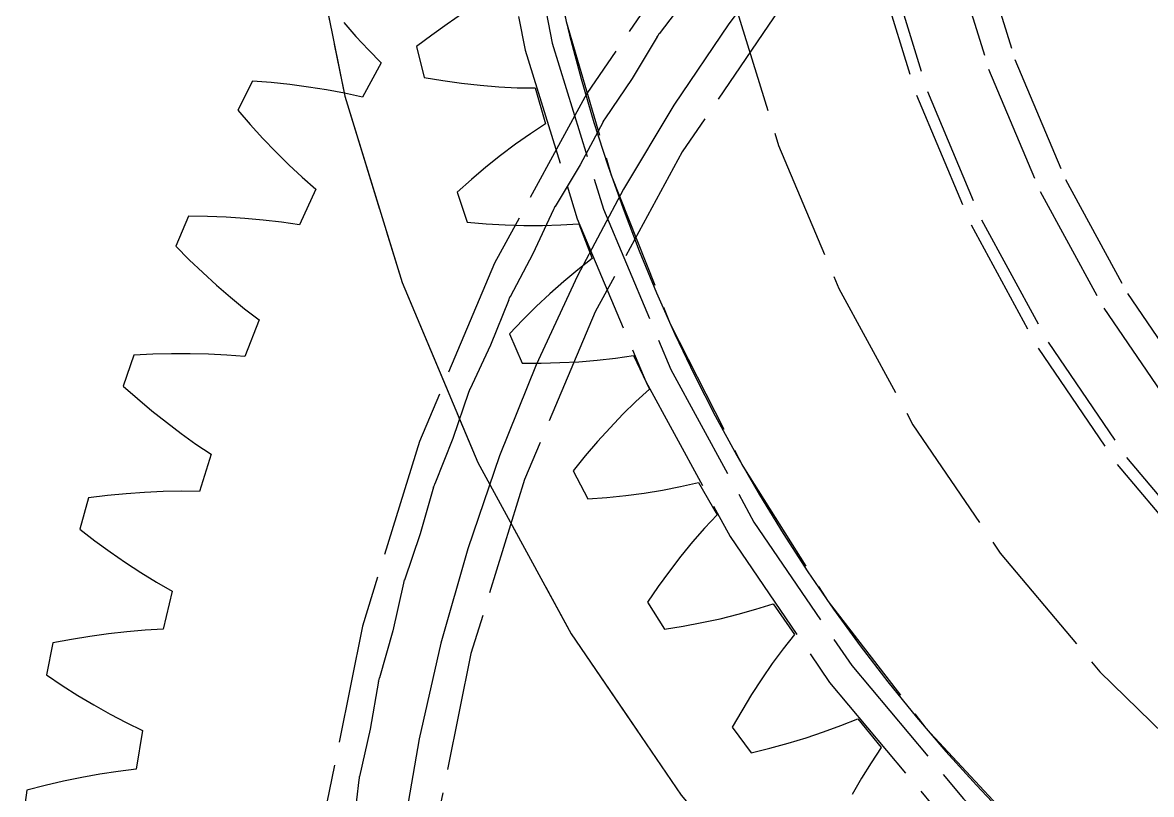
# Model space of a CAD drawing. Header units: millimetres. Extents: x -9 to 243, y -53 to 196.
# Drawn here: x 1.44 to 13.56, y 133.03 to 141.31 of the extents above; entities that cross this region are included whole.
import ezdxf

# ---------------------------------------------------------------- set-up
doc = ezdxf.new("R2010")
doc.units = ezdxf.units.MM
doc.linetypes.add('DASHED', pattern=[1.524, 1.27, -0.254])
doc.layers.add('HIDDEN', color=8, linetype='DASHED')
doc.layers.add('VISIBLE', color=7, linetype='CONTINUOUS')

msp = doc.modelspace()

# ---------------------------------------------------------------- linework, layer by layer
at = {"layer": 'HIDDEN'}
for points in [[(14.75, 163.88653), (12.99138, 162.7507), (11.3546, 161.44541), (9.85591, 159.98363), (8.51022, 158.37989), (7.33089, 156.65014), (6.32965, 154.81156), (5.51645, 152.88242), (4.89938, 150.88191), (4.48455, 148.82989), (4.2761, 146.74676), (4.2761, 144.65324), (4.48455, 142.57011), (4.89938, 140.51809), (5.51645, 138.51758), (6.32965, 136.58844), (7.33089, 134.74986), (8.51022, 133.02011), (9.85591, 131.41637), (11.3546, 129.95459), (12.99138, 128.6493), (14.75, 127.51347)], [(14.75, 163.88653), (12.99138, 162.7507), (11.3546, 161.44541), (9.85591, 159.98363), (8.51022, 158.37989), (7.33089, 156.65014), (6.32965, 154.81156), (5.51645, 152.88242), (4.89938, 150.88191), (4.48455, 148.82989), (4.2761, 146.74676), (4.2761, 144.65324), (4.48455, 142.57011), (4.89938, 140.51809), (5.51645, 138.51758), (6.32965, 136.58844), (7.33089, 134.74986), (8.51022, 133.02011), (9.85591, 131.41637), (11.3546, 129.95459), (12.99138, 128.6493), (14.75, 127.51347)], [(14.75, 163.88653), (12.99138, 162.7507), (11.3546, 161.44541), (9.85591, 159.98363), (8.51022, 158.37989), (7.33089, 156.65014), (6.32965, 154.81156), (5.51645, 152.88242), (4.89938, 150.88191), (4.48455, 148.82989), (4.2761, 146.74676), (4.2761, 144.65324), (4.48455, 142.57011), (4.89938, 140.51809), (5.51645, 138.51758), (6.32965, 136.58844), (7.33089, 134.74986), (8.51022, 133.02011), (9.85591, 131.41637), (11.3546, 129.95459), (12.99138, 128.6493), (14.75, 127.51347)], [(14.75, 163.88653), (12.99138, 162.7507), (11.3546, 161.44541), (9.85591, 159.98363), (8.51022, 158.37989), (7.33089, 156.65014), (6.32965, 154.81156), (5.51645, 152.88242), (4.89938, 150.88191), (4.48455, 148.82989), (4.2761, 146.74676), (4.2761, 144.65324), (4.48455, 142.57011), (4.89938, 140.51809), (5.51645, 138.51758), (6.32965, 136.58844), (7.33089, 134.74986), (8.51022, 133.02011), (9.85591, 131.41637), (11.3546, 129.95459), (12.99138, 128.6493), (14.75, 127.51347)], [(14.75, 163.88653), (12.99138, 162.7507), (11.3546, 161.44541), (9.85591, 159.98363), (8.51022, 158.37989), (7.33089, 156.65014), (6.32965, 154.81156), (5.51645, 152.88242), (4.89938, 150.88191), (4.48455, 148.82989), (4.2761, 146.74676), (4.2761, 144.65324), (4.48455, 142.57011), (4.89938, 140.51809), (5.51645, 138.51758), (6.32965, 136.58844), (7.33089, 134.74986), (8.51022, 133.02011), (9.85591, 131.41637), (11.3546, 129.95459), (12.99138, 128.6493), (14.75, 127.51347)], [(14.15887, 161.12682), (12.67797, 159.94584), (11.32201, 158.62328), (10.10448, 157.17228), (9.03747, 155.60727), (8.13159, 153.94379), (7.39584, 152.19838), (6.83753, 150.38839), (6.46221, 148.5318), (6.27362, 146.64707), (6.27362, 144.75293), (6.46221, 142.8682), (6.83753, 141.01161), (7.39584, 139.20162), (8.13159, 137.45621), (9.03747, 135.79273), (10.10448, 134.22772), (11.32201, 132.77672), (12.67797, 131.45416), (14.15887, 130.27318)], [(14.15887, 161.12682), (12.67797, 159.94584), (11.32201, 158.62328), (10.10448, 157.17228), (9.03747, 155.60727), (8.13159, 153.94379), (7.39584, 152.19838), (6.83753, 150.38839), (6.46221, 148.5318), (6.27362, 146.64707), (6.27362, 144.75293), (6.46221, 142.8682), (6.83753, 141.01161), (7.39584, 139.20162), (8.13159, 137.45621), (9.03747, 135.79273), (10.10448, 134.22772), (11.32201, 132.77672), (12.67797, 131.45416), (14.15887, 130.27318)], [(14.33399, 160.88324), (12.87647, 159.72091), (11.54193, 158.41923), (10.34362, 156.99114), (9.29346, 155.45084), (8.40188, 153.81363), (7.67775, 152.09578), (7.12825, 150.31436), (6.75886, 148.48709), (6.57325, 146.63212), (6.57325, 144.76788), (6.75886, 142.91291), (7.12825, 141.08564), (7.67775, 139.30422), (8.40188, 137.58637), (9.29346, 135.94916), (10.34362, 134.40886), (11.54193, 132.98077), (12.87647, 131.67909), (14.33399, 130.51676)], [(14.33399, 160.88324), (12.87647, 159.72091), (11.54193, 158.41923), (10.34362, 156.99114), (9.29346, 155.45084), (8.40188, 153.81363), (7.67775, 152.09578), (7.12825, 150.31436), (6.75886, 148.48709), (6.57325, 146.63212), (6.57325, 144.76788), (6.75886, 142.91291), (7.12825, 141.08564), (7.67775, 139.30422), (8.40188, 137.58637), (9.29346, 135.94916), (10.34362, 134.40886), (11.54193, 132.98077), (12.87647, 131.67909), (14.33399, 130.51676)], [(14.33399, 160.88324), (12.87647, 159.72091), (11.54193, 158.41923), (10.34362, 156.99114), (9.29346, 155.45084), (8.40188, 153.81363), (7.67775, 152.09578), (7.12825, 150.31436), (6.75886, 148.48709), (6.57325, 146.63212), (6.57325, 144.76788), (6.75886, 142.91291), (7.12825, 141.08564), (7.67775, 139.30422), (8.40188, 137.58637), (9.29346, 135.94916), (10.34362, 134.40886), (11.54193, 132.98077), (12.87647, 131.67909), (14.33399, 130.51676)], [(14.33399, 160.88324), (12.87647, 159.72091), (11.54193, 158.41923), (10.34362, 156.99114), (9.29346, 155.45084), (8.40188, 153.81363), (7.67775, 152.09578), (7.12825, 150.31436), (6.75886, 148.48709), (6.57325, 146.63212), (6.57325, 144.76788), (6.75886, 142.91291), (7.12825, 141.08564), (7.67775, 139.30422), (8.40188, 137.58637), (9.29346, 135.94916), (10.34362, 134.40886), (11.54193, 132.98077), (12.87647, 131.67909), (14.33399, 130.51676)], [(14.75379, 160.93416), (13.38704, 159.89578), (12.1224, 158.73519), (10.97078, 157.46239), (9.94208, 156.08833), (9.04515, 154.62485), (8.28773, 153.08453), (7.67632, 151.48065), (7.2162, 149.827), (6.91133, 148.13783), (6.76432, 146.42767), (6.77644, 144.71125), (6.9476, 143.00333), (7.27631, 141.31864), (7.75974, 139.67165), (8.39375, 138.07657), (9.17286, 136.54711), (10.09037, 135.09644), (11.13838, 133.73705), (12.30787, 132.48065), (13.58877, 131.33805)], [(14.19985, 158.22135), (13.00803, 157.05888), (11.93789, 155.78353), (11.00004, 154.40797), (10.20382, 152.94586), (9.55713, 151.41174), (9.06641, 149.82085), (8.73653, 148.18901), (8.57076, 146.53243), (8.57076, 144.86757), (8.73653, 143.21099), (9.06641, 141.57915), (9.55713, 139.98826), (10.20382, 138.45414), (11.00004, 136.99203), (11.93789, 135.61647), (13.00803, 134.34112), (14.19985, 133.17865)], [(14.19985, 158.22135), (13.00803, 157.05888), (11.93789, 155.78353), (11.00004, 154.40797), (10.20382, 152.94586), (9.55713, 151.41174), (9.06641, 149.82085), (8.73653, 148.18901), (8.57076, 146.53243), (8.57076, 144.86757), (8.73653, 143.21099), (9.06641, 141.57915), (9.55713, 139.98826), (10.20382, 138.45414), (11.00004, 136.99203), (11.93789, 135.61647), (13.00803, 134.34112), (14.19985, 133.17865)], [(14.19985, 158.22135), (13.00803, 157.05888), (11.93789, 155.78353), (11.00004, 154.40797), (10.20382, 152.94586), (9.55713, 151.41174), (9.06641, 149.82085), (8.73653, 148.18901), (8.57076, 146.53243), (8.57076, 144.86757), (8.73653, 143.21099), (9.06641, 141.57915), (9.55713, 139.98826), (10.20382, 138.45414), (11.00004, 136.99203), (11.93789, 135.61647), (13.00803, 134.34112), (14.19985, 133.17865)], [(14.19985, 158.22135), (13.00803, 157.05888), (11.93789, 155.78353), (11.00004, 154.40797), (10.20382, 152.94586), (9.55713, 151.41174), (9.06641, 149.82085), (8.73653, 148.18901), (8.57076, 146.53243), (8.57076, 144.86757), (8.73653, 143.21099), (9.06641, 141.57915), (9.55713, 139.98826), (10.20382, 138.45414), (11.00004, 136.99203), (11.93789, 135.61647), (13.00803, 134.34112), (14.19985, 133.17865)], [(14.16313, 155.98711), (13.19396, 154.8321), (12.3446, 153.58632), (11.62351, 152.26217), (11.03784, 150.8728), (10.59342, 149.43202), (10.29466, 147.95415), (10.14454, 146.45388), (10.14454, 144.94612), (10.29466, 143.44585), (10.59342, 141.96798), (11.03784, 140.5272), (11.62351, 139.13783), (12.3446, 137.81368), (13.19396, 136.5679), (14.16313, 135.41289)], [(14.25422, 155.90259), (13.29301, 154.75707), (12.45064, 153.52153), (11.73547, 152.20826), (11.15461, 150.8303), (10.71384, 149.40136), (10.41754, 147.93563), (10.26865, 146.44769), (10.26865, 144.95231), (10.41754, 143.46437), (10.71384, 141.99864), (11.15461, 140.5697), (11.73547, 139.19174), (12.45064, 137.87847), (13.29301, 136.64293), (14.25422, 135.49741)], [(13.85101, 154.3344), (13.04794, 153.15652), (12.36615, 151.90454), (11.8124, 150.59089), (11.39219, 149.22863), (11.10972, 147.8313), (10.96778, 146.4128), (10.96778, 144.9872), (11.10972, 143.5687), (11.39219, 142.17137), (11.8124, 140.80911), (12.36615, 139.49546), (13.04794, 138.24348), (13.85101, 137.0656)], [(13.85101, 154.3344), (13.04794, 153.15652), (12.36615, 151.90454), (11.8124, 150.59089), (11.39219, 149.22863), (11.10972, 147.8313), (10.96778, 146.4128), (10.96778, 144.9872), (11.10972, 143.5687), (11.39219, 142.17137), (11.8124, 140.80911), (12.36615, 139.49546), (13.04794, 138.24348), (13.85101, 137.0656)], [(14.09014, 154.15326), (13.30393, 153.00009), (12.63644, 151.77437), (12.0943, 150.48828), (11.68292, 149.1546), (11.40637, 147.78659), (11.2674, 146.39784), (11.2674, 145.00216), (11.40637, 143.61341), (11.68292, 142.2454), (12.0943, 140.91172), (12.63644, 139.62563), (13.30393, 138.39991), (14.09014, 137.24674)], [(14.09014, 154.15326), (13.30393, 153.00009), (12.63644, 151.77437), (12.0943, 150.48828), (11.68292, 149.1546), (11.40637, 147.78659), (11.2674, 146.39784), (11.2674, 145.00216), (11.40637, 143.61341), (11.68292, 142.2454), (12.0943, 140.91172), (12.63644, 139.62563), (13.30393, 138.39991), (14.09014, 137.24674)], [(14.84897, 147.71512), (13.10693, 146.58999), (11.48557, 145.297), (10.00101, 143.849), (8.668, 142.26038), (7.49979, 140.54693), (6.50799, 138.72568), (5.70245, 136.81473), (5.09119, 134.83306), (4.68027, 132.80039), (4.47379, 130.7369), (4.47379, 128.6631), (4.68027, 126.59961), (5.09119, 124.56694)], [(14.84897, 147.71512), (13.10693, 146.58999), (11.48557, 145.297), (10.00101, 143.849), (8.668, 142.26038), (7.49979, 140.54693), (6.50799, 138.72568), (5.70245, 136.81473), (5.09119, 134.83306), (4.68027, 132.80039), (4.47379, 130.7369), (4.47379, 128.6631), (4.68027, 126.59961), (5.09119, 124.56694)], [(13.80742, 145.61566), (12.27959, 144.39726), (10.88067, 143.03279), (9.62456, 141.53581), (8.52373, 139.92121), (7.58915, 138.20502), (6.83008, 136.4043), (6.25408, 134.53696), (5.86687, 132.62154), (5.6723, 130.67708), (5.6723, 128.72292), (5.86687, 126.77846), (6.25408, 124.86304), (6.83008, 122.9957)], [(13.80742, 145.61566), (12.27959, 144.39726), (10.88067, 143.03279), (9.62456, 141.53581), (8.52373, 139.92121), (7.58915, 138.20502), (6.83008, 136.4043), (6.25408, 134.53696), (5.86687, 132.62154), (5.6723, 130.67708), (5.6723, 128.72292), (5.86687, 126.77846), (6.25408, 124.86304), (6.83008, 122.9957)], [(9.65844, 142.13385), (9.02397, 141.29367)], [(9.65844, 142.13385), (9.02397, 141.29367)], [(7.19931, 141.64753), (7.31224, 141.17378), (7.4376, 140.70316), (7.57531, 140.23601), (7.72526, 139.77264), (7.88736, 139.31338), (8.0615, 138.85855), (8.24755, 138.40846), (8.44538, 137.96342), (8.65486, 137.52374), (8.87583, 137.08973), (9.10816, 136.66169), (9.35167, 136.23991), (9.60621, 135.82469), (9.87158, 135.41631), (10.14761, 135.01506), (10.43411, 134.62122), (10.73088, 134.23505), (11.03771, 133.85683), (11.35439, 133.48681), (11.6807, 133.12526), (12.01641, 132.77243)], [(8.58987, 141.60384), (8.27476, 141.18655)], [(8.58987, 141.60384), (8.27476, 141.18655)], [(4.8888, 141.30766), (5.02007, 141.15917)], [(4.8888, 141.30766), (5.02007, 141.15917)], [(6.16509, 141.40376), (5.99836, 141.29128)], [(6.16509, 141.40376), (5.99836, 141.29128)], [(5.99836, 141.29128), (5.83322, 141.17315)], [(5.99836, 141.29128), (5.83322, 141.17315)], [(8.2731, 141.18755), (8.2637, 141.17191)], [(8.2731, 141.18755), (8.2637, 141.17191)], [(8.27476, 141.18655), (8.2731, 141.18755)], [(8.27476, 141.18655), (8.2731, 141.18755)], [(9.02397, 141.29367), (8.43472, 140.42118)], [(9.02397, 141.29367), (8.43472, 140.42118)], [(5.02007, 141.15917), (5.15425, 141.01546)], [(5.02007, 141.15917), (5.15425, 141.01546)], [(5.83322, 141.17315), (5.66967, 141.04961)], [(5.83322, 141.17315), (5.66967, 141.04961)], [(8.25424, 141.15618), (7.98486, 140.70801)], [(8.25424, 141.15618), (7.98486, 140.70801)], [(8.2637, 141.17191), (8.2527, 141.15735)], [(8.2637, 141.17191), (8.2527, 141.15735)], [(8.25424, 141.15618), (8.2527, 141.15735)], [(8.25424, 141.15618), (8.2527, 141.15735)], [(5.15425, 141.01546), (5.29148, 140.87691)], [(5.15425, 141.01546), (5.29148, 140.87691)], [(5.66967, 141.04961), (5.75133, 140.71828)], [(5.66967, 141.04961), (5.75133, 140.71828)], [(5.29148, 140.87691), (5.08975, 140.50878)], [(5.29148, 140.87691), (5.08975, 140.50878)], [(5.75133, 140.71828), (5.95356, 140.6849)], [(5.75133, 140.71828), (5.95356, 140.6849)], [(7.98486, 140.70801), (7.6922, 140.27467)], [(7.98486, 140.70801), (7.6922, 140.27467)], [(3.90938, 140.6808), (3.75086, 140.36711)], [(3.90938, 140.6808), (3.75086, 140.36711)], [(4.11165, 140.66381), (3.90938, 140.6808)], [(4.11165, 140.66381), (3.90938, 140.6808)], [(4.31189, 140.64241), (4.11165, 140.66381)], [(4.31189, 140.64241), (4.11165, 140.66381)], [(4.50999, 140.61643), (4.31189, 140.64241)], [(4.50999, 140.61643), (4.31189, 140.64241)], [(4.70579, 140.58568), (4.50999, 140.61643)], [(4.70579, 140.58568), (4.50999, 140.61643)], [(4.89912, 140.54991), (4.70579, 140.58568)], [(4.89912, 140.54991), (4.70579, 140.58568)], [(5.95356, 140.6849), (6.15468, 140.65704)], [(5.95356, 140.6849), (6.15468, 140.65704)], [(6.15468, 140.65704), (6.35459, 140.63493)], [(6.15468, 140.65704), (6.35459, 140.63493)], [(6.35459, 140.63493), (6.55314, 140.61884)], [(6.35459, 140.63493), (6.55314, 140.61884)], [(6.55314, 140.61884), (6.75019, 140.60911)], [(6.55314, 140.61884), (6.75019, 140.60911)], [(6.75019, 140.60911), (6.94553, 140.60622)], [(6.75019, 140.60911), (6.94553, 140.60622)], [(6.94553, 140.60622), (7.0568, 140.2221)], [(6.94553, 140.60622), (7.0568, 140.2221)], [(5.08975, 140.50878), (4.89912, 140.54991)], [(5.08975, 140.50878), (4.89912, 140.54991)], [(3.75086, 140.36711), (3.88452, 140.21434)], [(3.75086, 140.36711), (3.88452, 140.21434)], [(8.43472, 140.42118), (7.89234, 139.51881)], [(8.43472, 140.42118), (7.89234, 139.51881)], [(7.0568, 140.2221), (6.89324, 140.11526)], [(7.0568, 140.2221), (6.89324, 140.11526)], [(7.67332, 140.24326), (7.42797, 139.78149)], [(7.67332, 140.24326), (7.42797, 139.78149)], [(7.68193, 140.25947), (7.67172, 140.24434)], [(7.68193, 140.25947), (7.67172, 140.24434)], [(7.67332, 140.24326), (7.67172, 140.24434)], [(7.67332, 140.24326), (7.67172, 140.24434)], [(7.6905, 140.27558), (7.68193, 140.25947)], [(7.6905, 140.27558), (7.68193, 140.25947)], [(7.6922, 140.27467), (7.6905, 140.27558)], [(7.6922, 140.27467), (7.6905, 140.27558)], [(3.88452, 140.21434), (4.02053, 140.06583)], [(3.88452, 140.21434), (4.02053, 140.06583)], [(6.89324, 140.11526), (6.73189, 140.00172)], [(6.89324, 140.11526), (6.73189, 140.00172)], [(4.02053, 140.06583), (4.15896, 139.92176)], [(4.02053, 140.06583), (4.15896, 139.92176)], [(6.73189, 140.00172), (6.57268, 139.88199)], [(6.73189, 140.00172), (6.57268, 139.88199)], [(4.15896, 139.92176), (4.29986, 139.78237)], [(4.15896, 139.92176), (4.29986, 139.78237)], [(6.57268, 139.88199), (6.41554, 139.75646)], [(6.57268, 139.88199), (6.41554, 139.75646)], [(4.29986, 139.78237), (4.44333, 139.64794)], [(4.29986, 139.78237), (4.44333, 139.64794)], [(6.41554, 139.75646), (6.26044, 139.62543)], [(6.41554, 139.75646), (6.26044, 139.62543)], [(7.42797, 139.78149), (7.15859, 139.33332)], [(7.42797, 139.78149), (7.15859, 139.33332)], [(4.44333, 139.64794), (4.58952, 139.51886)], [(4.44333, 139.64794), (4.58952, 139.51886)], [(6.26044, 139.62543), (6.10736, 139.48913)], [(6.26044, 139.62543), (6.10736, 139.48913)], [(4.58952, 139.51886), (4.41282, 139.13809)], [(4.58952, 139.51886), (4.41282, 139.13809)], [(6.10736, 139.48913), (6.21542, 139.16544)], [(6.10736, 139.48913), (6.21542, 139.16544)], [(7.89234, 139.51881), (7.39834, 138.58907)], [(7.89234, 139.51881), (7.39834, 138.58907)], [(7.14139, 139.30095), (6.92075, 138.82688)], [(7.14139, 139.30095), (6.92075, 138.82688)], [(7.14914, 139.31759), (7.13974, 139.30195)], [(7.14914, 139.31759), (7.13974, 139.30195)], [(7.14139, 139.30095), (7.13974, 139.30195)], [(7.14139, 139.30095), (7.13974, 139.30195)], [(7.15684, 139.33413), (7.14914, 139.31759)], [(7.15684, 139.33413), (7.14914, 139.31759)], [(7.15859, 139.33332), (7.15684, 139.33413)], [(7.15859, 139.33332), (7.15684, 139.33413)], [(3.2236, 139.23088), (3.08639, 138.9073)], [(3.2236, 139.23088), (3.08639, 138.9073)], [(3.42655, 139.22744), (3.2236, 139.23088)], [(3.42655, 139.22744), (3.2236, 139.23088)], [(3.62778, 139.21946), (3.42655, 139.22744)], [(3.62778, 139.21946), (3.42655, 139.22744)], [(3.82717, 139.20677), (3.62778, 139.21946)], [(3.82717, 139.20677), (3.62778, 139.21946)], [(4.02458, 139.18917), (3.82717, 139.20677)], [(4.02458, 139.18917), (3.82717, 139.20677)], [(4.21987, 139.16639), (4.02458, 139.18917)], [(4.21987, 139.16639), (4.02458, 139.18917)], [(4.41282, 139.13809), (4.21987, 139.16639)], [(4.41282, 139.13809), (4.21987, 139.16639)], [(6.21542, 139.16544), (6.41968, 139.14844)], [(6.21542, 139.16544), (6.41968, 139.14844)], [(6.41968, 139.14844), (6.62239, 139.13686)], [(6.41968, 139.14844), (6.62239, 139.13686)], [(6.62239, 139.13686), (6.82343, 139.13091)], [(6.62239, 139.13686), (6.82343, 139.13091)], [(6.82343, 139.13091), (7.02264, 139.13084)], [(6.82343, 139.13091), (7.02264, 139.13084)], [(7.02264, 139.13084), (7.21983, 139.137)], [(7.02264, 139.13084), (7.21983, 139.137)], [(7.21983, 139.137), (7.41477, 139.14984)], [(7.21983, 139.137), (7.41477, 139.14984)], [(7.41477, 139.14984), (7.55658, 138.77592)], [(7.41477, 139.14984), (7.55658, 138.77592)], [(3.08639, 138.9073), (3.22995, 138.76381)], [(3.08639, 138.9073), (3.22995, 138.76381)], [(3.22995, 138.76381), (3.37558, 138.62471)], [(3.22995, 138.76381), (3.37558, 138.62471)], [(6.92075, 138.82688), (6.6754, 138.36511)], [(6.92075, 138.82688), (6.6754, 138.36511)], [(7.55658, 138.77592), (7.40215, 138.65626)], [(7.55658, 138.77592), (7.40215, 138.65626)], [(7.40215, 138.65626), (7.25046, 138.53011)], [(7.40215, 138.65626), (7.25046, 138.53011)], [(3.37558, 138.62471), (3.52332, 138.49021)], [(3.37558, 138.62471), (3.52332, 138.49021)], [(7.39834, 138.58907), (6.95409, 137.63455)], [(7.39834, 138.58907), (6.95409, 137.63455)], [(7.25046, 138.53011), (7.1014, 138.39796)], [(7.25046, 138.53011), (7.1014, 138.39796)], [(3.52332, 138.49021), (3.67322, 138.36054)], [(3.52332, 138.49021), (3.67322, 138.36054)], [(7.1014, 138.39796), (6.95487, 138.26019)], [(7.1014, 138.39796), (6.95487, 138.26019)], [(3.67322, 138.36054), (3.82535, 138.23599)], [(3.67322, 138.36054), (3.82535, 138.23599)], [(6.65994, 138.33189), (6.46462, 137.84683)], [(6.65994, 138.33189), (6.46462, 137.84683)], [(6.66679, 138.34891), (6.65823, 138.33279)], [(6.66679, 138.34891), (6.65823, 138.33279)], [(6.65994, 138.33189), (6.65823, 138.33279)], [(6.65994, 138.33189), (6.65823, 138.33279)], [(6.67361, 138.36583), (6.66679, 138.34891)], [(6.67361, 138.36583), (6.66679, 138.34891)], [(6.6754, 138.36511), (6.67361, 138.36583)], [(6.6754, 138.36511), (6.67361, 138.36583)], [(3.82535, 138.23599), (3.97983, 138.11697)], [(3.82535, 138.23599), (3.97983, 138.11697)], [(6.95487, 138.26019), (6.81082, 138.1171)], [(6.95487, 138.26019), (6.81082, 138.1171)], [(3.97983, 138.11697), (3.82896, 137.72524)], [(3.97983, 138.11697), (3.82896, 137.72524)], [(6.81082, 138.1171), (6.6692, 137.96893)], [(6.81082, 138.1171), (6.6692, 137.96893)], [(6.6692, 137.96893), (6.80296, 137.65498)], [(6.6692, 137.96893), (6.80296, 137.65498)], [(6.46462, 137.84683), (6.24398, 137.37276)], [(6.46462, 137.84683), (6.24398, 137.37276)], [(2.63619, 137.7384), (2.5209, 137.40637)], [(2.63619, 137.7384), (2.5209, 137.40637)], [(2.83892, 137.74852), (2.63619, 137.7384)], [(2.83892, 137.74852), (2.63619, 137.7384)], [(3.04023, 137.754), (2.83892, 137.74852)], [(3.04023, 137.754), (2.83892, 137.74852)], [(3.24002, 137.75465), (3.04023, 137.754)], [(3.24002, 137.75465), (3.04023, 137.754)], [(3.43818, 137.75027), (3.24002, 137.75465)], [(3.43818, 137.75027), (3.24002, 137.75465)], [(3.63455, 137.74059), (3.43818, 137.75027)], [(3.63455, 137.74059), (3.43818, 137.75027)], [(3.82896, 137.72524), (3.63455, 137.74059)], [(3.82896, 137.72524), (3.63455, 137.74059)], [(7.41177, 137.66949), (7.61034, 137.68545)], [(7.41177, 137.66949), (7.61034, 137.68545)], [(7.61034, 137.68545), (7.8064, 137.70745)], [(7.61034, 137.68545), (7.8064, 137.70745)], [(7.8064, 137.70745), (7.99967, 137.73594)], [(7.8064, 137.70745), (7.99967, 137.73594)], [(7.99967, 137.73594), (8.17111, 137.37464)], [(7.99967, 137.73594), (8.17111, 137.37464)], [(6.95409, 137.63455), (6.56084, 136.65792)], [(6.95409, 137.63455), (6.56084, 136.65792)], [(6.80296, 137.65498), (7.00792, 137.65448)], [(6.80296, 137.65498), (7.00792, 137.65448)], [(7.00792, 137.65448), (7.21091, 137.65925)], [(7.00792, 137.65448), (7.21091, 137.65925)], [(7.21091, 137.65925), (7.41177, 137.66949)], [(7.21091, 137.65925), (7.41177, 137.66949)], [(2.5209, 137.40637), (2.67373, 137.27279)], [(2.5209, 137.40637), (2.67373, 137.27279)], [(6.23029, 137.33876), (6.06085, 136.84407)], [(6.23029, 137.33876), (6.06085, 136.84407)], [(6.23624, 137.35612), (6.22854, 137.33958)], [(6.23624, 137.35612), (6.22854, 137.33958)], [(6.23029, 137.33876), (6.22854, 137.33958)], [(6.23029, 137.33876), (6.22854, 137.33958)], [(6.24215, 137.37338), (6.23624, 137.35612)], [(6.24215, 137.37338), (6.23624, 137.35612)], [(6.24398, 137.37276), (6.24215, 137.37338)], [(6.24398, 137.37276), (6.24215, 137.37338)], [(8.17111, 137.37464), (8.02681, 137.24295)], [(8.17111, 137.37464), (8.02681, 137.24295)], [(2.67373, 137.27279), (2.82833, 137.14373)], [(2.67373, 137.27279), (2.82833, 137.14373)], [(8.02681, 137.24295), (7.88577, 137.105)], [(8.02681, 137.24295), (7.88577, 137.105)], [(2.82833, 137.14373), (2.98472, 137.01939)], [(2.82833, 137.14373), (2.98472, 137.01939)], [(7.88577, 137.105), (7.74782, 136.96128)], [(7.88577, 137.105), (7.74782, 136.96128)], [(2.98472, 137.01939), (3.14294, 136.90002)], [(2.98472, 137.01939), (3.14294, 136.90002)], [(7.74782, 136.96128), (7.61285, 136.81217)], [(7.74782, 136.96128), (7.61285, 136.81217)], [(3.14294, 136.90002), (3.30305, 136.78592)], [(3.14294, 136.90002), (3.30305, 136.78592)], [(6.06085, 136.84407), (5.86554, 136.35901)], [(6.06085, 136.84407), (5.86554, 136.35901)], [(3.30305, 136.78592), (3.46513, 136.67748)], [(3.30305, 136.78592), (3.46513, 136.67748)], [(7.61285, 136.81217), (7.48078, 136.65795)], [(7.61285, 136.81217), (7.48078, 136.65795)], [(3.46513, 136.67748), (3.34077, 136.27656)], [(3.46513, 136.67748), (3.34077, 136.27656)], [(6.56084, 136.65792), (6.21968, 135.6619)], [(6.56084, 136.65792), (6.21968, 135.6619)], [(7.48078, 136.65795), (7.35154, 136.49886)], [(7.48078, 136.65795), (7.35154, 136.49886)], [(7.35154, 136.49886), (7.51013, 136.1967)], [(7.35154, 136.49886), (7.51013, 136.1967)], [(5.85868, 136.34199), (5.85187, 136.32506)], [(5.85868, 136.34199), (5.85187, 136.32506)], [(5.86368, 136.35954), (5.85868, 136.34199)], [(5.86368, 136.35954), (5.85868, 136.34199)], [(5.86554, 136.35901), (5.86368, 136.35954)], [(5.86554, 136.35901), (5.86368, 136.35954)], [(8.50609, 136.32974), (8.69645, 136.37369)], [(8.50609, 136.32974), (8.69645, 136.37369)], [(8.69645, 136.37369), (8.89641, 136.02736)], [(8.69645, 136.37369), (8.89641, 136.02736)], [(2.35139, 136.23365), (2.14979, 136.21001)], [(2.35139, 136.23365), (2.14979, 136.21001)], [(2.55188, 136.25256), (2.35139, 136.23365)], [(2.55188, 136.25256), (2.35139, 136.23365)], [(2.75118, 136.26656), (2.55188, 136.25256)], [(2.75118, 136.26656), (2.55188, 136.25256)], [(2.94919, 136.27543), (2.75118, 136.26656)], [(2.94919, 136.27543), (2.75118, 136.26656)], [(3.14576, 136.27888), (2.94919, 136.27543)], [(3.14576, 136.27888), (2.94919, 136.27543)], [(3.34077, 136.27656), (3.14576, 136.27888)], [(3.34077, 136.27656), (3.14576, 136.27888)], [(5.85366, 136.32434), (5.71056, 135.8214)], [(5.85366, 136.32434), (5.71056, 135.8214)], [(5.85366, 136.32434), (5.85187, 136.32506)], [(5.85366, 136.32434), (5.85187, 136.32506)], [(7.71447, 136.21269), (7.91642, 136.23378)], [(7.71447, 136.21269), (7.91642, 136.23378)], [(7.91642, 136.23378), (8.11581, 136.26015)], [(7.91642, 136.23378), (8.11581, 136.26015)], [(8.11581, 136.26015), (8.31244, 136.29204)], [(8.11581, 136.26015), (8.31244, 136.29204)], [(8.31244, 136.29204), (8.50609, 136.32974)], [(8.31244, 136.29204), (8.50609, 136.32974)], [(2.14979, 136.21001), (2.05693, 135.87103)], [(2.14979, 136.21001), (2.05693, 135.87103)], [(7.51013, 136.1967), (7.71447, 136.21269)], [(7.51013, 136.1967), (7.71447, 136.21269)], [(8.89641, 136.02736), (8.76317, 135.88448)], [(8.89641, 136.02736), (8.76317, 135.88448)], [(2.05693, 135.87103), (2.21834, 135.74795)], [(2.05693, 135.87103), (2.21834, 135.74795)], [(8.76317, 135.88448), (8.63369, 135.73563)], [(8.76317, 135.88448), (8.63369, 135.73563)], [(2.21834, 135.74795), (2.38121, 135.6295)], [(2.21834, 135.74795), (2.38121, 135.6295)], [(5.71056, 135.8214), (5.54112, 135.32671)], [(5.71056, 135.8214), (5.54112, 135.32671)], [(8.63369, 135.73563), (8.50775, 135.58128)], [(8.63369, 135.73563), (8.50775, 135.58128)], [(2.38121, 135.6295), (2.54556, 135.51589)], [(2.38121, 135.6295), (2.54556, 135.51589)], [(6.21968, 135.6619), (5.93156, 134.64926)], [(6.21968, 135.6619), (5.93156, 134.64926)], [(2.54556, 135.51589), (2.7114, 135.40736)], [(2.54556, 135.51589), (2.7114, 135.40736)], [(8.50775, 135.58128), (8.38522, 135.42179)], [(8.50775, 135.58128), (8.38522, 135.42179)], [(2.7114, 135.40736), (2.87877, 135.30421)], [(2.7114, 135.40736), (2.87877, 135.30421)], [(8.38522, 135.42179), (8.26598, 135.25744)], [(8.38522, 135.42179), (8.26598, 135.25744)], [(2.87877, 135.30421), (3.04774, 135.20683)], [(2.87877, 135.30421), (3.04774, 135.20683)], [(5.53109, 135.29146), (5.41473, 134.78167)], [(5.53109, 135.29146), (5.41473, 134.78167)], [(5.53517, 135.30935), (5.52926, 135.29209)], [(5.53517, 135.30935), (5.52926, 135.29209)], [(5.53109, 135.29146), (5.52926, 135.29209)], [(5.53109, 135.29146), (5.52926, 135.29209)], [(5.53923, 135.32714), (5.53517, 135.30935)], [(5.53923, 135.32714), (5.53517, 135.30935)], [(5.54112, 135.32671), (5.53923, 135.32714)], [(5.54112, 135.32671), (5.53923, 135.32714)], [(8.26598, 135.25744), (8.14997, 135.08847)], [(8.26598, 135.25744), (8.14997, 135.08847)], [(3.04774, 135.20683), (2.95043, 134.79849)], [(3.04774, 135.20683), (2.95043, 134.79849)], [(8.14997, 135.08847), (8.33235, 134.80005)], [(8.14997, 135.08847), (8.33235, 134.80005)], [(9.12439, 134.95964), (9.31438, 135.0128)], [(9.12439, 134.95964), (9.31438, 135.0128)], [(9.31438, 135.0128), (9.50058, 135.07193)], [(9.31438, 135.0128), (9.50058, 135.07193)], [(9.50058, 135.07193), (9.72776, 134.74281)], [(9.50058, 135.07193), (9.72776, 134.74281)], [(8.73434, 134.8697), (8.93096, 134.91203)], [(8.73434, 134.8697), (8.93096, 134.91203)], [(8.93096, 134.91203), (9.12439, 134.95964)], [(8.93096, 134.91203), (9.12439, 134.95964)], [(2.5598, 134.77121), (2.36283, 134.74914)], [(2.5598, 134.77121), (2.36283, 134.74914)], [(2.75571, 134.78779), (2.5598, 134.77121)], [(2.75571, 134.78779), (2.5598, 134.77121)], [(2.95043, 134.79849), (2.75571, 134.78779)], [(2.95043, 134.79849), (2.75571, 134.78779)], [(5.41473, 134.78167), (5.27163, 134.27873)], [(5.41473, 134.78167), (5.27163, 134.27873)], [(8.33235, 134.80005), (8.53474, 134.83243)], [(8.33235, 134.80005), (8.53474, 134.83243)], [(8.53474, 134.83243), (8.73434, 134.8697)], [(8.53474, 134.83243), (8.73434, 134.8697)], [(1.76655, 134.65255), (1.69655, 134.30812)], [(1.76655, 134.65255), (1.69655, 134.30812)], [(1.96612, 134.6896), (1.76655, 134.65255)], [(1.96612, 134.6896), (1.76655, 134.65255)], [(2.16491, 134.72186), (1.96612, 134.6896)], [(2.16491, 134.72186), (1.96612, 134.6896)], [(2.36283, 134.74914), (2.16491, 134.72186)], [(2.36283, 134.74914), (2.16491, 134.72186)], [(5.93156, 134.64926), (5.69728, 133.62283)], [(5.93156, 134.64926), (5.69728, 133.62283)], [(9.72776, 134.74281), (9.60645, 134.58967)], [(9.72776, 134.74281), (9.60645, 134.58967)], [(9.60645, 134.58967), (9.48937, 134.43088)], [(9.60645, 134.58967), (9.48937, 134.43088)], [(9.48937, 134.43088), (9.37626, 134.2669)], [(9.48937, 134.43088), (9.37626, 134.2669)], [(1.69655, 134.30812), (1.86581, 134.1961)], [(1.69655, 134.30812), (1.86581, 134.1961)], [(5.26973, 134.27906), (5.26661, 134.26108)], [(5.26973, 134.27906), (5.26661, 134.26108)], [(5.27163, 134.27873), (5.26973, 134.27906)], [(5.27163, 134.27873), (5.26973, 134.27906)], [(1.86581, 134.1961), (2.03623, 134.0888)], [(1.86581, 134.1961), (2.03623, 134.0888)], [(5.26348, 134.243), (5.17419, 133.72777)], [(5.26348, 134.243), (5.17419, 133.72777)], [(5.26661, 134.26108), (5.26162, 134.24353)], [(5.26661, 134.26108), (5.26162, 134.24353)], [(5.26348, 134.243), (5.26162, 134.24353)], [(5.26348, 134.243), (5.26162, 134.24353)], [(9.37626, 134.2669), (9.26696, 134.09807)], [(9.37626, 134.2669), (9.26696, 134.09807)], [(2.03623, 134.0888), (2.2078, 133.98642)], [(2.03623, 134.0888), (2.2078, 133.98642)], [(9.26696, 134.09807), (9.16133, 133.92466)], [(9.26696, 134.09807), (9.16133, 133.92466)], [(2.2078, 133.98642), (2.38052, 133.8892)], [(2.2078, 133.98642), (2.38052, 133.8892)], [(9.16133, 133.92466), (9.05929, 133.7469)], [(9.16133, 133.92466), (9.05929, 133.7469)], [(2.38052, 133.8892), (2.55441, 133.79746)], [(2.38052, 133.8892), (2.55441, 133.79746)], [(2.55441, 133.79746), (2.7295, 133.71159)], [(2.55441, 133.79746), (2.7295, 133.71159)], [(10.22602, 133.76517), (10.40686, 133.83909)], [(10.22602, 133.76517), (10.40686, 133.83909)], [(10.40686, 133.83909), (10.65978, 133.52932)], [(10.40686, 133.83909), (10.65978, 133.52932)], [(2.7295, 133.71159), (2.65968, 133.29766)], [(2.7295, 133.71159), (2.65968, 133.29766)], [(5.17419, 133.72777), (5.05783, 133.21798)], [(5.17419, 133.72777), (5.05783, 133.21798)], [(9.05929, 133.7469), (9.26429, 133.47409)], [(9.05929, 133.7469), (9.26429, 133.47409)], [(9.85195, 133.63387), (10.04092, 133.69689)], [(9.85195, 133.63387), (10.04092, 133.69689)], [(10.04092, 133.69689), (10.22602, 133.76517)], [(10.04092, 133.69689), (10.22602, 133.76517)], [(5.69728, 133.62283), (5.5175, 132.58546)], [(5.69728, 133.62283), (5.5175, 132.58546)], [(9.46342, 133.52265), (9.65937, 133.57586)], [(9.46342, 133.52265), (9.65937, 133.57586)], [(9.65937, 133.57586), (9.85195, 133.63387)], [(9.65937, 133.57586), (9.85195, 133.63387)], [(9.26429, 133.47409), (9.46342, 133.52265)], [(9.26429, 133.47409), (9.46342, 133.52265)], [(10.65978, 133.52932), (10.55119, 133.36691)], [(10.65978, 133.52932), (10.55119, 133.36691)], [(10.55119, 133.36691), (10.44726, 133.19922)], [(10.55119, 133.36691), (10.44726, 133.19922)], [(2.07669, 133.20917), (1.88104, 133.16873)], [(2.07669, 133.20917), (1.88104, 133.16873)], [(2.27175, 133.24435), (2.07669, 133.20917)], [(2.27175, 133.24435), (2.07669, 133.20917)], [(2.46611, 133.27398), (2.27175, 133.24435)], [(2.46611, 133.27398), (2.27175, 133.24435)], [(2.65968, 133.29766), (2.46611, 133.27398)], [(2.65968, 133.29766), (2.46611, 133.27398)], [(5.05375, 133.20009), (5.04969, 133.1823)], [(5.05375, 133.20009), (5.04969, 133.1823)], [(5.05591, 133.21821), (5.05375, 133.20009)], [(5.05591, 133.21821), (5.05375, 133.20009)], [(5.05783, 133.21798), (5.05591, 133.21821)], [(5.05783, 133.21798), (5.05591, 133.21821)], [(10.44726, 133.19922), (10.34772, 133.02667)], [(10.44726, 133.19922), (10.34772, 133.02667)], [(1.4882, 133.07297), (1.44135, 132.72463)], [(1.4882, 133.07297), (1.44135, 132.72463)], [(1.68485, 133.12327), (1.4882, 133.07297)], [(1.68485, 133.12327), (1.4882, 133.07297)], [(1.88104, 133.16873), (1.68485, 133.12327)], [(1.88104, 133.16873), (1.68485, 133.12327)], [(5.05157, 133.18187), (4.9896, 132.66265)], [(5.05157, 133.18187), (4.9896, 132.66265)], [(5.05157, 133.18187), (5.04969, 133.1823)], [(5.05157, 133.18187), (5.04969, 133.1823)]]:
    msp.add_lwpolyline(points, dxfattribs=at)
at = {"layer": 'VISIBLE'}
msp.add_lwpolyline([(14.75, 163.88653), (12.99138, 162.7507), (11.3546, 161.44541), (9.85591, 159.98363), (8.51022, 158.37989), (7.33089, 156.65014), (6.32965, 154.81156), (5.51645, 152.88242), (4.89938, 150.88191), (4.48455, 148.82989), (4.2761, 146.74676), (4.2761, 144.65324), (4.48455, 142.57011), (4.89938, 140.51809), (5.51645, 138.51758), (6.32965, 136.58844), (7.33089, 134.74986), (8.51022, 133.02011), (9.85591, 131.41637), (11.3546, 129.95459), (12.99138, 128.6493), (14.75, 127.51347)], dxfattribs=at)

doc.saveas('drawing.dxf')
